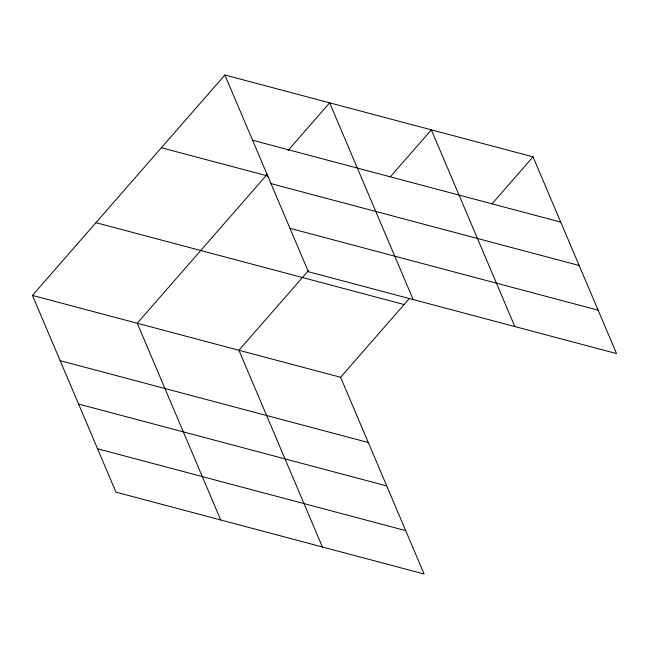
<?xml version="1.0" encoding="UTF-8"?>
<svg xmlns="http://www.w3.org/2000/svg" width="649" height="649" viewBox="0 0 649 649"><rect width="100%" height="100%" fill="white"/><g stroke="black" fill="none" stroke-linecap="round" stroke-linejoin="round"><path stroke-width="0.97" d="M32.45 295.417L340.611 377.28L424.121 574.008L115.96 492.145L32.45 295.417L224.879 74.992L533.04 156.855L616.55 353.583L308.389 271.72L224.879 74.992M267.477 174.054L137.223 323.251L220.733 519.979M287.986 150.56L329.651 102.826L413.162 299.554M308.372 270.714L238.921 350.265L322.423 546.993M390.341 176.82L431.35 129.841L514.852 326.569M340.611 377.28L409.405 298.483M492.031 203.835L533.04 156.855M252.575 140.241L560.736 222.096M161.374 147.737L268.11 176.082M270.99 183.626L579.159 265.49M289.965 228.334L598.135 310.19M95.955 222.68L404.116 304.535M60.146 360.666L368.308 442.529M78.561 404.051L386.731 485.914M97.537 448.759L405.706 530.622"/></g></svg>
